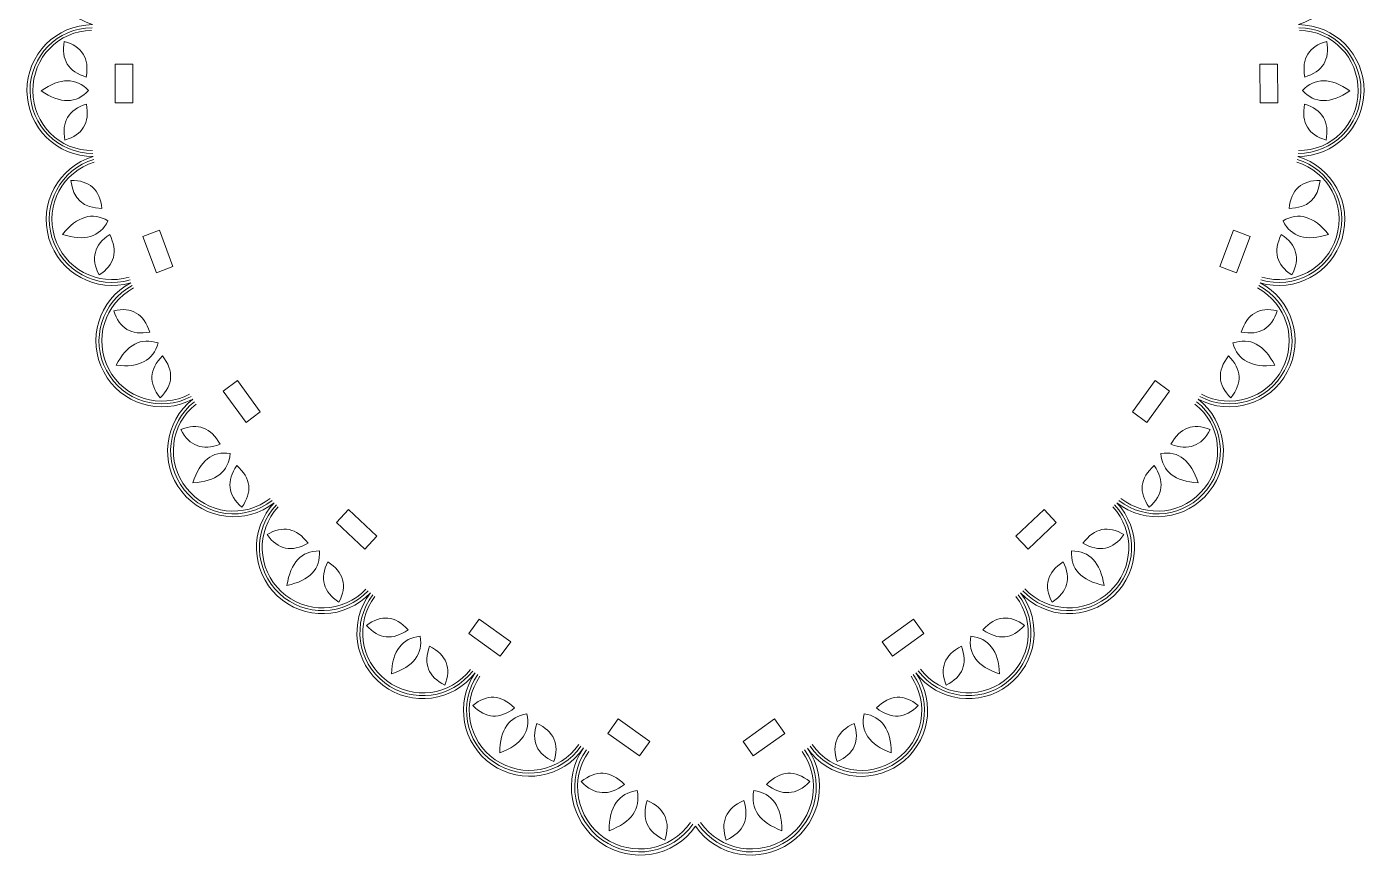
# Model space of a CAD drawing. Header units: millimetres. Extents: x -392 to 198, y -394 to 268.
# Drawn here: x -39.5 to 187.2, y -178.4 to -36.5 of the extents above; entities that cross this region are included whole.
import ezdxf

# ---------------------------------------------------------------- set-up
doc = ezdxf.new("R2010")
doc.units = ezdxf.units.MM
doc.header["$MEASUREMENT"] = 0
doc.layers.add('layer 1', color=7, linetype='Continuous')

msp = doc.modelspace()

# ---------------------------------------------------------------- linework, layer by layer
at = {"layer": 'layer 1', "color": 250, "lineweight": 9}
for points, knots in [([(169.5684, -79.8458), (169.5684, -79.8458), (169.561, -79.8436), (169.561, -79.8436), (169.561, -79.8436), (175.4726, -81.6047), (181.6926, -78.24), (183.4539, -72.3282), (183.4539, -72.3282), (185.215, -66.4165), (181.8502, -60.1965), (175.9385, -58.4353), (175.9385, -58.4353), (182.1068, -58.4739), (187.1384, -53.5048), (187.177, -47.3364), (187.177, -47.3364), (187.2155, -41.1681), (182.2464, -36.1364), (176.078, -36.0979), (176.078, -36.0979), (181.9525, -34.2166), (185.1898, -27.9294), (183.3086, -22.0548), (183.3086, -22.0548), (181.4273, -16.1802), (175.1405, -12.9428), (169.2659, -14.8239), (169.2659, -14.8239), (174.1692, -11.0813), (175.1095, -4.0725), (171.3668, 0.8308), (171.3668, 0.8308), (167.6242, 5.734), (160.7005, 6.7462), (155.7973, 3.0035), (155.7973, 3.0035), (159.0333, 8.255), (157.3141, 15.0639), (152.0625, 18.3), (152.0625, 18.3), (146.8111, 21.5361), (139.9306, 19.9022), (136.6946, 14.6508), (136.6946, 14.6508), (137.6357, 20.747), (133.4566, 26.4518), (127.3603, 27.3929), (127.3603, 27.3929), (121.2641, 28.334), (115.5597, 24.1583), (114.6186, 18.0621), (114.6186, 18.0621), (113.2066, 24.0667), (107.2037, 27.7441), (101.1991, 26.332), (101.1991, 26.332), (95.1945, 24.9201), (91.4566, 18.9315), (92.8686, 12.9269), (92.8686, 12.9269), (89.637, 18.1811), (82.7727, 19.7968), (77.5185, 16.5652), (77.5185, 16.5652), (75.9767, 15.6169), (74.7158, 14.3173), (73.8562, 12.8623), (73.8562, 12.8623), (72.9651, 14.3267), (71.7647, 15.599), (70.1939, 16.5652), (70.1939, 16.5652), (64.9398, 19.7968), (58.0606, 18.1571), (54.829, 12.903), (54.829, 12.903), (56.2411, 18.9077), (52.5178, 24.9201), (46.5133, 26.332), (46.5133, 26.332), (40.5086, 27.7441), (34.5062, 24.0634), (33.0942, 18.0587), (33.0942, 18.0587), (32.1531, 24.1549), (26.4481, 28.334), (20.352, 27.3929), (20.352, 27.3929), (14.2557, 26.4518), (10.0767, 20.747), (11.0177, 14.6508), (11.0177, 14.6508), (7.7818, 19.9022), (0.9011, 21.536), (-4.3502, 18.3), (-4.3502, 18.3), (-9.6017, 15.0639), (-11.2355, 8.1835), (-7.9995, 2.9322), (-7.9995, 2.9322), (-12.9029, 6.6749), (-19.9119, 5.7339), (-23.6544, 0.8308), (-23.6544, 0.8308), (-27.3971, -4.0725), (-26.4564, -11.0814), (-21.5531, -14.8241), (-21.5531, -14.8241), (-27.4276, -12.9429), (-33.715, -16.1803), (-35.5963, -22.0548), (-35.5963, -22.0548), (-37.4774, -27.9294), (-34.2402, -34.2166), (-28.3656, -36.0979), (-28.3656, -36.0979), (-34.534, -36.1364), (-39.5032, -41.1682), (-39.4647, -47.3364), (-39.4647, -47.3364), (-39.426, -53.5048), (-34.3945, -58.474), (-28.2262, -58.4353), (-28.2262, -58.4353), (-34.1379, -60.1964), (-37.5025, -66.4166), (-35.7416, -72.3283), (-35.7416, -72.3283), (-33.9803, -78.24), (-27.7702, -81.6077), (-21.8586, -79.8465), (-21.8586, -79.8465), (-27.3032, -82.7457), (-29.3641, -89.5092), (-26.465, -94.9538), (-26.465, -94.9538), (-23.5656, -100.3983), (-16.8016, -102.4618), (-11.357, -99.5626), (-11.357, -99.5626), (-16.2047, -103.3769), (-17.0422, -110.3992), (-13.2279, -115.2468), (-13.2279, -115.2468), (-9.4136, -120.0943), (-2.3915, -120.9321), (2.4561, -117.1177), (2.4561, -117.1177), (-1.7628, -121.6176), (-1.5348, -128.6859), (2.9652, -132.9049), (2.9652, -132.9049), (7.4652, -137.1236), (14.5334, -136.8958), (18.7522, -132.3957), (18.7522, -132.3957), (15.0098, -137.299), (15.9512, -144.308), (20.8546, -148.0505), (20.8546, -148.0505), (25.758, -151.7927), (32.7666, -150.852), (36.5089, -145.9485), (36.5089, -145.9485), (32.9952, -151.0183), (34.2573, -157.9765), (39.3271, -161.4901), (39.3271, -161.4901), (44.3969, -165.0037), (51.3778, -163.7575), (54.8913, -158.6876), (54.8913, -158.6876), (51.2394, -163.9121), (52.5594, -171.0928), (57.784, -174.7448), (57.784, -174.7448), (63.0085, -178.3965), (70.2044, -177.1853), (73.8562, -171.9606), (73.8562, -171.9606), (77.508, -177.1851), (84.7038, -178.3965), (89.9284, -174.7446), (89.9284, -174.7446), (95.153, -171.0927), (96.4676, -163.9537), (92.8158, -158.729), (92.8158, -158.729), (96.3295, -163.7988), (103.3155, -165.0038), (108.3854, -161.49), (108.3854, -161.49), (113.4552, -157.9764), (114.7174, -151.0189), (111.2037, -145.949), (111.2037, -145.949), (111.2037, -145.949), (111.2037, -145.949), (111.2037, -145.949), (111.2037, -145.949), (114.946, -150.8525), (121.9543, -151.7928), (126.8578, -148.0504), (126.8578, -148.0504), (131.7613, -144.308), (132.7025, -137.299), (128.9601, -132.3957), (128.9601, -132.3957), (128.9601, -132.3957), (128.9601, -132.3957), (128.9601, -132.3957), (128.9601, -132.3957), (133.179, -136.8958), (140.2471, -137.1237), (144.7472, -132.9047), (144.7472, -132.9047), (149.2473, -128.6858), (149.4751, -121.6177), (145.2563, -117.1177), (145.2563, -117.1177), (150.1039, -120.932), (157.1259, -120.0944), (160.9403, -115.2467), (160.9403, -115.2467), (164.7547, -110.3989), (163.917, -103.3769), (159.0693, -99.5626), (159.0693, -99.5626), (164.5139, -102.4617), (171.278, -100.3983), (174.1773, -94.9537), (174.1773, -94.9537), (177.0765, -89.5091), (175.013, -82.745), (169.5684, -79.8458)], [0, 0, 0, 0, 0.01666667, 0.01666667, 0.01666667, 0.01666667, 0.03333333, 0.03333333, 0.03333333, 0.03333333, 0.05, 0.05, 0.05, 0.05, 0.06666667, 0.06666667, 0.06666667, 0.06666667, 0.08333333, 0.08333333, 0.08333333, 0.08333333, 0.1, 0.1, 0.1, 0.1, 0.11666667, 0.11666667, 0.11666667, 0.11666667, 0.13333333, 0.13333333, 0.13333333, 0.13333333, 0.15, 0.15, 0.15, 0.15, 0.16666667, 0.16666667, 0.16666667, 0.16666667, 0.18333333, 0.18333333, 0.18333333, 0.18333333, 0.2, 0.2, 0.2, 0.2, 0.21666667, 0.21666667, 0.21666667, 0.21666667, 0.23333333, 0.23333333, 0.23333333, 0.23333333, 0.25, 0.25, 0.25, 0.25, 0.26666667, 0.26666667, 0.26666667, 0.26666667, 0.28333333, 0.28333333, 0.28333333, 0.28333333, 0.3, 0.3, 0.3, 0.3, 0.31666667, 0.31666667, 0.31666667, 0.31666667, 0.33333333, 0.33333333, 0.33333333, 0.33333333, 0.35, 0.35, 0.35, 0.35, 0.36666667, 0.36666667, 0.36666667, 0.36666667, 0.38333333, 0.38333333, 0.38333333, 0.38333333, 0.4, 0.4, 0.4, 0.4, 0.41666667, 0.41666667, 0.41666667, 0.41666667, 0.43333333, 0.43333333, 0.43333333, 0.43333333, 0.45, 0.45, 0.45, 0.45, 0.46666667, 0.46666667, 0.46666667, 0.46666667, 0.48333333, 0.48333333, 0.48333333, 0.48333333, 0.5, 0.5, 0.5, 0.5, 0.51666667, 0.51666667, 0.51666667, 0.51666667, 0.53333333, 0.53333333, 0.53333333, 0.53333333, 0.55, 0.55, 0.55, 0.55, 0.56666667, 0.56666667, 0.56666667, 0.56666667, 0.58333333, 0.58333333, 0.58333333, 0.58333333, 0.6, 0.6, 0.6, 0.6, 0.61666667, 0.61666667, 0.61666667, 0.61666667, 0.63333333, 0.63333333, 0.63333333, 0.63333333, 0.65, 0.65, 0.65, 0.65, 0.66666667, 0.66666667, 0.66666667, 0.66666667, 0.68333333, 0.68333333, 0.68333333, 0.68333333, 0.7, 0.7, 0.7, 0.7, 0.71666667, 0.71666667, 0.71666667, 0.71666667, 0.73333333, 0.73333333, 0.73333333, 0.73333333, 0.75, 0.75, 0.75, 0.75, 0.76666667, 0.76666667, 0.76666667, 0.76666667, 0.78333333, 0.78333333, 0.78333333, 0.78333333, 0.8, 0.8, 0.8, 0.8, 0.81666667, 0.81666667, 0.81666667, 0.81666667, 0.83333333, 0.83333333, 0.83333333, 0.83333333, 0.85, 0.85, 0.85, 0.85, 0.86666667, 0.86666667, 0.86666667, 0.86666667, 0.88333333, 0.88333333, 0.88333333, 0.88333333, 0.9, 0.9, 0.9, 0.9, 0.91666667, 0.91666667, 0.91666667, 0.91666667, 0.93333333, 0.93333333, 0.93333333, 0.93333333, 0.95, 0.95, 0.95, 0.95, 0.96666667, 0.96666667, 0.96666667, 0.96666667, 1, 1, 1, 1]), ([(-28.4365, -36.6185), (-34.3178, -36.6554), (-38.9813, -41.4521), (-38.9446, -47.3332), (-38.9446, -47.3332), (-38.9079, -53.2142), (-34.172, -57.9523), (-28.2908, -57.9157)], [0, 0, 0, 0, 0.33333333, 0.33333333, 0.33333333, 0.33333333, 1, 1, 1, 1]), ([(-28.3599, -57.444), (-33.9807, -57.4791), (-38.4381, -52.951), (-38.4731, -47.3302), (-38.4731, -47.3302), (-38.5083, -41.7095), (-34.1221, -37.1264), (-28.5014, -37.0912)], [0, 0, 0, 0, 0.33333333, 0.33333333, 0.33333333, 0.33333333, 1, 1, 1, 1]), ([(176.1488, -36.6186), (182.03, -36.6553), (186.6938, -41.452), (186.6571, -47.3331), (186.6571, -47.3331), (186.6204, -53.2142), (181.8843, -57.9524), (176.0031, -57.9157)], [0, 0, 0, 0, 0.33333333, 0.33333333, 0.33333333, 0.33333333, 1, 1, 1, 1]), ([(176.0722, -57.444), (181.693, -57.4791), (186.1505, -52.951), (186.1855, -47.3302), (186.1855, -47.3302), (186.2207, -41.7095), (181.8344, -37.1264), (176.2137, -37.0912)], [0, 0, 0, 0, 0.33333333, 0.33333333, 0.33333333, 0.33333333, 1, 1, 1, 1]), ([(-29.4173, -44.9777), (-28.8759, -41.7926), (-30.1173, -39.7796), (-33.1413, -38.9382), (-33.1413, -38.9382), (-33.6966, -42.046), (-32.4552, -44.0592), (-29.4173, -44.9777)], [0, 0, 0, 0, 0.33333333, 0.33333333, 0.33333333, 0.33333333, 1, 1, 1, 1]), ([(177.1296, -44.9777), (176.5882, -41.7926), (177.8296, -39.7795), (180.8537, -38.9383), (180.8537, -38.9383), (181.4089, -42.046), (180.1675, -44.0592), (177.1296, -44.9777)], [0, 0, 0, 0, 0.33333333, 0.33333333, 0.33333333, 0.33333333, 1, 1, 1, 1]), ([(-37.0672, -47.3215), (-33.815, -45.0579), (-31.1342, -45.0412), (-29.0247, -47.2712), (-29.0247, -47.2712), (-31.1061, -49.5272), (-33.787, -49.5441), (-37.0672, -47.3215)], [0, 0, 0, 0, 0.33333333, 0.33333333, 0.33333333, 0.33333333, 1, 1, 1, 1]), ([(184.7798, -47.3215), (181.5275, -45.058), (178.8465, -45.0412), (176.7371, -47.2712), (176.7371, -47.2712), (178.8184, -49.5274), (181.4994, -49.5441), (184.7798, -47.3215)], [0, 0, 0, 0, 0.33333333, 0.33333333, 0.33333333, 0.33333333, 1, 1, 1, 1]), ([(-29.3886, -49.5695), (-28.8076, -52.7476), (-30.0237, -54.776), (-33.0369, -55.655), (-33.0369, -55.655), (-33.631, -52.5543), (-32.4149, -50.5258), (-29.3886, -49.5695)], [0, 0, 0, 0, 0.33333333, 0.33333333, 0.33333333, 0.33333333, 1, 1, 1, 1]), ([(177.101, -49.5695), (176.5199, -52.7475), (177.736, -54.776), (180.7493, -55.6549), (180.7493, -55.6549), (181.3433, -52.5543), (180.1271, -50.5258), (177.101, -49.5695)], [0, 0, 0, 0, 0.33333333, 0.33333333, 0.33333333, 0.33333333, 1, 1, 1, 1]), ([(-28.1291, -58.9491), (-33.7656, -60.6283), (-36.9221, -66.5434), (-35.2431, -72.1798), (-35.2431, -72.1798), (-33.564, -77.8161), (-27.6336, -81.0242), (-21.997, -79.3452)], [0, 0, 0, 0, 0.33333333, 0.33333333, 0.33333333, 0.33333333, 1, 1, 1, 1]), ([(-22.1317, -78.8933), (-27.5186, -80.4981), (-33.1865, -77.432), (-34.7912, -72.0451), (-34.7912, -72.0451), (-36.396, -66.6583), (-33.4378, -61.0231), (-28.051, -59.4183)], [0, 0, 0, 0, 0.33333333, 0.33333333, 0.33333333, 0.33333333, 1, 1, 1, 1]), ([(175.8413, -58.9491), (181.4777, -60.6283), (184.6346, -66.5433), (182.9555, -72.1798), (182.9555, -72.1798), (181.2764, -77.8163), (175.3459, -81.0243), (169.7094, -79.3452)], [0, 0, 0, 0, 0.33333333, 0.33333333, 0.33333333, 0.33333333, 1, 1, 1, 1]), ([(169.844, -78.8933), (175.231, -80.4981), (180.8988, -77.432), (182.5036, -72.0452), (182.5036, -72.0452), (184.1084, -66.6583), (181.1502, -61.0231), (175.7633, -59.4183)], [0, 0, 0, 0, 0.33333333, 0.33333333, 0.33333333, 0.33333333, 1, 1, 1, 1]), ([(-26.7539, -67.2552), (-27.1243, -64.0458), (-28.8789, -62.4599), (-32.0176, -62.4973), (-32.0176, -62.4973), (-31.682, -65.6364), (-29.9274, -67.2224), (-26.7539, -67.2552)], [0, 0, 0, 0, 0.33333333, 0.33333333, 0.33333333, 0.33333333, 1, 1, 1, 1]), ([(174.4662, -67.2552), (174.8367, -64.0458), (176.5913, -62.4597), (179.7299, -62.4974), (179.7299, -62.4974), (179.3944, -65.6364), (177.6397, -67.2224), (174.4662, -67.2552)], [0, 0, 0, 0, 0.33333333, 0.33333333, 0.33333333, 0.33333333, 1, 1, 1, 1]), ([(-33.4438, -71.6437), (-30.9539, -68.5614), (-28.3846, -67.7961), (-25.7359, -69.3476), (-25.7359, -69.3476), (-27.1038, -72.0955), (-29.6731, -72.8609), (-33.4438, -71.6437)], [0, 0, 0, 0, 0.33333333, 0.33333333, 0.33333333, 0.33333333, 1, 1, 1, 1]), ([(181.1563, -71.6438), (178.6662, -68.5615), (176.0968, -67.7961), (173.4483, -69.3476), (173.4483, -69.3476), (174.816, -72.0956), (177.3854, -72.8609), (181.1563, -71.6438)], [0, 0, 0, 0, 0.33333333, 0.33333333, 0.33333333, 0.33333333, 1, 1, 1, 1]), ([(-25.4428, -71.6559), (-23.9967, -74.545), (-24.5973, -76.8323), (-27.2448, -78.5186), (-27.2448, -78.5186), (-28.6819, -75.7076), (-28.0811, -73.4201), (-25.4428, -71.6559)], [0, 0, 0, 0, 0.33333333, 0.33333333, 0.33333333, 0.33333333, 1, 1, 1, 1]), ([(173.1552, -71.6558), (171.709, -74.5449), (172.3096, -76.8324), (174.9572, -78.5185), (174.9572, -78.5185), (176.3942, -75.7076), (175.7935, -73.4201), (173.1552, -71.6558)], [0, 0, 0, 0, 0.33333333, 0.33333333, 0.33333333, 0.33333333, 1, 1, 1, 1]), ([(-21.6116, -80.3046), (-26.8028, -83.069), (-28.7701, -89.5183), (-26.0058, -94.7093), (-26.0058, -94.7093), (-23.2416, -99.9004), (-16.8331, -101.8891), (-11.6418, -99.125)], [0, 0, 0, 0, 0.33333333, 0.33333333, 0.33333333, 0.33333333, 1, 1, 1, 1]), ([(-11.8985, -98.7272), (-16.8598, -101.369), (-22.9479, -99.4491), (-25.5897, -94.4876), (-25.5897, -94.4876), (-28.2316, -89.5264), (-26.3513, -83.3627), (-21.39, -80.7209)], [0, 0, 0, 0, 0.33333333, 0.33333333, 0.33333333, 0.33333333, 1, 1, 1, 1]), ([(169.3241, -80.3047), (174.5152, -83.069), (176.4826, -89.5182), (173.7183, -94.7093), (173.7183, -94.7093), (170.954, -99.9005), (164.5452, -101.8893), (159.3541, -99.125)], [0, 0, 0, 0, 0.33333333, 0.33333333, 0.33333333, 0.33333333, 1, 1, 1, 1]), ([(159.6108, -98.7272), (164.5721, -101.369), (170.6603, -99.449), (173.3021, -94.4877), (173.3021, -94.4877), (175.9441, -89.5264), (174.0637, -83.3628), (169.1025, -80.7209)], [0, 0, 0, 0, 0.33333333, 0.33333333, 0.33333333, 0.33333333, 1, 1, 1, 1]), ([(-18.6629, -88.198), (-19.6629, -85.1259), (-21.6972, -83.9198), (-24.766, -84.5793), (-24.766, -84.5793), (-23.8141, -87.5894), (-21.7798, -88.7956), (-18.6629, -88.198)], [0, 0, 0, 0, 0.33333333, 0.33333333, 0.33333333, 0.33333333, 1, 1, 1, 1]), ([(166.3751, -88.198), (167.3752, -85.1259), (169.4096, -83.9197), (172.4784, -84.5794), (172.4784, -84.5794), (171.5265, -87.5894), (169.4921, -88.7956), (166.3751, -88.198)], [0, 0, 0, 0, 0.33333333, 0.33333333, 0.33333333, 0.33333333, 1, 1, 1, 1]), ([(-24.3488, -93.8269), (-22.52, -90.3118), (-20.1538, -89.0518), (-17.2498, -90.0467), (-17.2498, -90.0467), (-18.0452, -93.0114), (-20.4115, -94.2716), (-24.3488, -93.8269)], [0, 0, 0, 0, 0.33333333, 0.33333333, 0.33333333, 0.33333333, 1, 1, 1, 1]), ([(172.0613, -93.827), (170.2324, -90.3119), (167.8661, -89.0518), (164.9622, -90.0466), (164.9622, -90.0466), (165.7575, -93.0114), (168.1239, -94.2716), (172.0613, -93.827)], [0, 0, 0, 0, 0.33333333, 0.33333333, 0.33333333, 0.33333333, 1, 1, 1, 1]), ([(-16.5044, -92.2511), (-14.5137, -94.7956), (-14.6485, -97.1568), (-16.9087, -99.3348), (-16.9087, -99.3348), (-18.875, -96.8649), (-18.7403, -94.5037), (-16.5044, -92.2511)], [0, 0, 0, 0, 0.33333333, 0.33333333, 0.33333333, 0.33333333, 1, 1, 1, 1]), ([(164.2169, -92.251), (162.2261, -94.7956), (162.3608, -97.1568), (164.6211, -99.3347), (164.6211, -99.3347), (166.5874, -96.8649), (166.4526, -94.5036), (164.2169, -92.251)], [0, 0, 0, 0, 0.33333333, 0.33333333, 0.33333333, 0.33333333, 1, 1, 1, 1]), ([(-11.0702, -99.9986), (-15.6922, -103.6356), (-16.4559, -110.3031), (-12.8192, -114.9251), (-12.8192, -114.9251), (-9.1825, -119.5471), (-2.5231, -120.3736), (2.099, -116.7369)], [0, 0, 0, 0, 0.33333333, 0.33333333, 0.33333333, 0.33333333, 1, 1, 1, 1]), ([(1.7786, -116.3888), (-2.6388, -119.8646), (-8.973, -119.051), (-12.4487, -114.6335), (-12.4487, -114.6335), (-15.9245, -110.2163), (-15.226, -103.8689), (-10.8086, -100.3931)], [0, 0, 0, 0, 0.33333333, 0.33333333, 0.33333333, 0.33333333, 1, 1, 1, 1]), ([(158.7825, -99.9986), (163.4045, -103.6354), (164.1685, -110.3032), (160.5317, -114.9252), (160.5317, -114.9252), (156.8949, -119.5472), (150.2353, -120.3737), (145.6133, -116.7369)], [0, 0, 0, 0, 0.33333333, 0.33333333, 0.33333333, 0.33333333, 1, 1, 1, 1]), ([(145.9337, -116.3888), (150.3511, -119.8646), (156.6854, -119.051), (160.1612, -114.6336), (160.1612, -114.6336), (163.637, -110.2163), (162.9382, -103.8689), (158.5209, -100.3931)], [0, 0, 0, 0, 0.33333333, 0.33333333, 0.33333333, 0.33333333, 1, 1, 1, 1]), ([(-6.7402, -107.2204), (-8.2664, -104.3729), (-10.4817, -103.5447), (-13.3861, -104.7354), (-13.3861, -104.7354), (-11.9181, -107.5302), (-9.7028, -108.3586), (-6.7402, -107.2204)], [0, 0, 0, 0, 0.33333333, 0.33333333, 0.33333333, 0.33333333, 1, 1, 1, 1]), ([(154.4525, -107.2204), (155.9788, -104.3729), (158.1941, -103.5445), (161.0984, -104.7354), (161.0984, -104.7354), (159.6305, -107.5302), (157.4151, -108.3587), (154.4525, -107.2204)], [0, 0, 0, 0, 0.33333333, 0.33333333, 0.33333333, 0.33333333, 1, 1, 1, 1]), ([(-11.3438, -113.7643), (-10.164, -109.9815), (-8.0571, -108.3238), (-5.0232, -108.7909), (-5.0232, -108.7909), (-5.2831, -111.8494), (-7.3898, -113.5073), (-11.3438, -113.7643)], [0, 0, 0, 0, 0.33333333, 0.33333333, 0.33333333, 0.33333333, 1, 1, 1, 1]), ([(159.0563, -113.7643), (157.8763, -109.9816), (155.7693, -108.3238), (152.7355, -108.7908), (152.7355, -108.7908), (152.9953, -111.8494), (155.1022, -113.5073), (159.0563, -113.7643)], [0, 0, 0, 0, 0.33333333, 0.33333333, 0.33333333, 0.33333333, 1, 1, 1, 1]), ([(-3.9006, -110.8291), (-1.4922, -112.9825), (-1.2083, -115.3304), (-3.0486, -117.8731), (-3.0486, -117.8731), (-5.42, -115.7889), (-5.7039, -113.4409), (-3.9006, -110.8291)], [0, 0, 0, 0, 0.33333333, 0.33333333, 0.33333333, 0.33333333, 1, 1, 1, 1]), ([(151.613, -110.829), (149.2045, -112.9824), (148.9206, -115.3304), (150.7611, -117.873), (150.7611, -117.873), (153.1323, -115.7888), (153.4163, -113.4409), (151.613, -110.829)], [0, 0, 0, 0, 0.33333333, 0.33333333, 0.33333333, 0.33333333, 1, 1, 1, 1]), ([(2.8095, -117.5008), (-1.213, -121.7916), (-0.9696, -128.5029), (3.3209, -132.5253), (3.3209, -132.5253), (7.6114, -136.5478), (14.3292, -136.353), (18.3517, -132.0625)], [0, 0, 0, 0, 0.33333333, 0.33333333, 0.33333333, 0.33333333, 1, 1, 1, 1]), ([(17.9894, -131.7595), (14.145, -135.8601), (7.7439, -136.0259), (3.6434, -132.1813), (3.6434, -132.1813), (-0.4573, -128.3371), (-0.7113, -121.9459), (3.1332, -117.8453)], [0, 0, 0, 0, 0.33333333, 0.33333333, 0.33333333, 0.33333333, 1, 1, 1, 1]), ([(144.9028, -117.5009), (148.9253, -121.7914), (148.6821, -128.503), (144.3916, -132.5254), (144.3916, -132.5254), (140.101, -136.5478), (133.3619, -136.3306), (129.3394, -132.0401)], [0, 0, 0, 0, 0.33333333, 0.33333333, 0.33333333, 0.33333333, 1, 1, 1, 1]), ([(129.6834, -131.7176), (133.5278, -135.8182), (139.9685, -136.0258), (144.0691, -132.1815), (144.0691, -132.1815), (148.1697, -128.3371), (148.4235, -121.9459), (144.5791, -117.8453)], [0, 0, 0, 0, 0.33333333, 0.33333333, 0.33333333, 0.33333333, 1, 1, 1, 1]), ([(8.172, -123.9941), (6.2349, -121.4085), (3.9203, -120.9229), (1.228, -122.5367), (1.228, -122.5367), (3.0996, -125.079), (5.4142, -125.5648), (8.172, -123.9941)], [0, 0, 0, 0, 0.33333333, 0.33333333, 0.33333333, 0.33333333, 1, 1, 1, 1]), ([(139.5402, -123.994), (141.4775, -121.4085), (143.7922, -120.9227), (146.4843, -122.5367), (146.4843, -122.5367), (144.6127, -125.079), (142.298, -125.5649), (139.5402, -123.994)], [0, 0, 0, 0, 0.33333333, 0.33333333, 0.33333333, 0.33333333, 1, 1, 1, 1]), ([(4.605, -131.1559), (5.2025, -127.2387), (7.0361, -125.283), (10.1058, -125.2884), (10.1058, -125.2884), (10.3087, -128.3512), (8.4753, -130.3071), (4.605, -131.1559)], [0, 0, 0, 0, 0.33333333, 0.33333333, 0.33333333, 0.33333333, 1, 1, 1, 1]), ([(143.1076, -131.1559), (142.5098, -127.2387), (140.6762, -125.283), (137.6066, -125.2884), (137.6066, -125.2884), (137.4035, -128.3512), (139.2371, -130.3071), (143.1076, -131.1559)], [0, 0, 0, 0, 0.33333333, 0.33333333, 0.33333333, 0.33333333, 1, 1, 1, 1]), ([(11.5221, -127.1346), (14.2269, -128.9013), (14.8607, -131.1798), (13.4236, -133.9704), (13.4236, -133.9704), (10.7658, -132.2665), (10.132, -129.9879), (11.5221, -127.1346)], [0, 0, 0, 0, 0.33333333, 0.33333333, 0.33333333, 0.33333333, 1, 1, 1, 1]), ([(136.1904, -127.1345), (133.4855, -128.9012), (132.8516, -131.1798), (134.2889, -133.9703), (134.2889, -133.9703), (136.9465, -132.2664), (137.5804, -129.9878), (136.1904, -127.1345)], [0, 0, 0, 0, 0.33333333, 0.33333333, 0.33333333, 0.33333333, 1, 1, 1, 1]), ([(19.1527, -132.7278), (15.5845, -137.4033), (16.4949, -144.0689), (21.1701, -147.637), (21.1701, -147.637), (25.8452, -151.2051), (32.5175, -150.3212), (36.0858, -145.646)], [0, 0, 0, 0, 0.33333333, 0.33333333, 0.33333333, 0.33333333, 1, 1, 1, 1]), ([(35.7022, -145.3712), (32.292, -149.8395), (25.9242, -150.6725), (21.4561, -147.2621), (21.4561, -147.2621), (16.9879, -143.8521), (16.1065, -137.4964), (19.5168, -133.0282)], [0, 0, 0, 0, 0.33333333, 0.33333333, 0.33333333, 0.33333333, 1, 1, 1, 1]), ([(128.5468, -132.7111), (132.115, -137.3863), (131.2176, -144.0689), (126.5424, -147.6371), (126.5424, -147.6371), (121.8672, -151.2053), (115.1846, -150.3079), (111.6164, -145.6327)], [0, 0, 0, 0, 0.33333333, 0.33333333, 0.33333333, 0.33333333, 1, 1, 1, 1]), ([(111.9912, -145.3466), (115.4014, -149.8148), (121.7881, -150.6725), (126.2563, -147.2623), (126.2563, -147.2623), (130.7245, -143.8521), (131.5822, -137.4653), (128.172, -132.9972)], [0, 0, 0, 0, 0.33333333, 0.33333333, 0.33333333, 0.33333333, 1, 1, 1, 1]), ([(25.134, -138.659), (22.9454, -136.2825), (20.5936, -136.0334), (18.0782, -137.9111), (18.0782, -137.9111), (20.1972, -140.2512), (22.5492, -140.5005), (25.134, -138.659)], [0, 0, 0, 0, 0.33333333, 0.33333333, 0.33333333, 0.33333333, 1, 1, 1, 1]), ([(122.5782, -138.6589), (124.767, -136.2825), (127.1189, -136.0332), (129.6341, -137.9111), (129.6341, -137.9111), (127.515, -140.2512), (125.1632, -140.5006), (122.5782, -138.6589)], [0, 0, 0, 0, 0.33333333, 0.33333333, 0.33333333, 0.33333333, 1, 1, 1, 1]), ([(22.3091, -146.1447), (22.5077, -142.1873), (24.1342, -140.0562), (27.1886, -139.7513), (27.1886, -139.7513), (27.7002, -142.7779), (26.0739, -144.9091), (22.3091, -146.1447)], [0, 0, 0, 0, 0.33333333, 0.33333333, 0.33333333, 0.33333333, 1, 1, 1, 1]), ([(125.4034, -146.1448), (125.2046, -142.1874), (123.5781, -140.0561), (120.5237, -139.7513), (120.5237, -139.7513), (120.012, -142.7779), (121.6385, -144.909), (125.4034, -146.1448)], [0, 0, 0, 0, 0.33333333, 0.33333333, 0.33333333, 0.33333333, 1, 1, 1, 1]), ([(28.7843, -141.4449), (31.654, -142.9291), (32.5147, -145.1319), (31.3671, -148.0534), (31.3671, -148.0534), (28.5508, -146.6269), (27.6898, -144.4241), (28.7843, -141.4449)], [0, 0, 0, 0, 0.33333333, 0.33333333, 0.33333333, 0.33333333, 1, 1, 1, 1]), ([(118.9282, -141.4449), (116.0584, -142.9291), (115.1976, -145.1319), (116.3453, -148.0533), (116.3453, -148.0533), (119.1615, -146.6268), (120.0225, -144.424), (118.9282, -141.4449)], [0, 0, 0, 0, 0.33333333, 0.33333333, 0.33333333, 0.33333333, 1, 1, 1, 1]), ([(36.9322, -146.2504), (33.5822, -151.0845), (34.7895, -157.7126), (39.6233, -161.0626), (39.6233, -161.0626), (44.4571, -164.4127), (51.0914, -163.2099), (54.4416, -158.3761)], [0, 0, 0, 0, 0.33333333, 0.33333333, 0.33333333, 0.33333333, 1, 1, 1, 1]), ([(54.0541, -158.1075), (50.8522, -162.7274), (44.5116, -163.877), (39.8918, -160.6751), (39.8918, -160.6751), (35.272, -157.4735), (34.1151, -151.144), (37.3169, -146.5241)], [0, 0, 0, 0, 0.33333333, 0.33333333, 0.33333333, 0.33333333, 1, 1, 1, 1]), ([(110.7758, -146.2443), (114.1259, -151.0782), (112.923, -157.7126), (108.0892, -161.0627), (108.0892, -161.0627), (103.2553, -164.4129), (96.6209, -163.21), (93.2708, -158.3761)], [0, 0, 0, 0, 0.33333333, 0.33333333, 0.33333333, 0.33333333, 1, 1, 1, 1]), ([(93.6583, -158.1076), (96.8601, -162.7274), (103.2008, -163.877), (107.8206, -160.6752), (107.8206, -160.6752), (112.4405, -157.4734), (113.59, -151.1327), (110.3882, -146.5129)], [0, 0, 0, 0, 0.33333333, 0.33333333, 0.33333333, 0.33333333, 1, 1, 1, 1]), ([(43.1715, -151.9123), (40.8762, -149.6386), (38.5155, -149.4976), (36.0888, -151.4887), (36.0888, -151.4887), (38.3129, -153.7292), (40.6738, -153.8704), (43.1715, -151.9123)], [0, 0, 0, 0, 0.33333333, 0.33333333, 0.33333333, 0.33333333, 1, 1, 1, 1]), ([(104.5408, -151.9123), (106.8363, -149.6387), (109.197, -149.4975), (111.6234, -151.4887), (111.6234, -151.4887), (109.3995, -153.7292), (107.0385, -153.8705), (104.5408, -151.9123)], [0, 0, 0, 0, 0.33333333, 0.33333333, 0.33333333, 0.33333333, 1, 1, 1, 1]), ([(40.6928, -159.5196), (40.7096, -155.5574), (42.2367, -153.3539), (45.274, -152.9093), (45.274, -152.9093), (45.9238, -155.9092), (44.3968, -158.1128), (40.6928, -159.5196)], [0, 0, 0, 0, 0.33333333, 0.33333333, 0.33333333, 0.33333333, 1, 1, 1, 1]), ([(107.0198, -159.5198), (107.0027, -155.5574), (105.4756, -153.3538), (102.4384, -152.9092), (102.4384, -152.9092), (101.7884, -155.9092), (103.3156, -158.1127), (107.0198, -159.5198)], [0, 0, 0, 0, 0.33333333, 0.33333333, 0.33333333, 0.33333333, 1, 1, 1, 1]), ([(46.9456, -154.528), (49.8803, -155.879), (50.8412, -158.04), (49.8288, -161.0111), (49.8288, -161.0111), (46.9498, -159.7152), (45.9889, -157.5541), (46.9456, -154.528)], [0, 0, 0, 0, 0.33333333, 0.33333333, 0.33333333, 0.33333333, 1, 1, 1, 1]), ([(100.7668, -154.5279), (97.832, -155.879), (96.8711, -158.04), (97.8837, -161.011), (97.8837, -161.011), (100.7624, -159.7151), (101.7235, -157.554), (100.7668, -154.5279)], [0, 0, 0, 0, 0.33333333, 0.33333333, 0.33333333, 0.33333333, 1, 1, 1, 1]), ([(55.356, -159.0058), (51.874, -163.9874), (53.1105, -170.8223), (58.0919, -174.3041), (58.0919, -174.3041), (63.0733, -177.786), (69.9097, -176.6048), (73.3916, -171.6234)], [0, 0, 0, 0, 0.33333333, 0.33333333, 0.33333333, 0.33333333, 1, 1, 1, 1]), ([(72.9969, -171.3376), (69.6693, -176.0986), (63.1317, -177.2326), (58.3711, -173.9048), (58.3711, -173.9048), (53.6101, -170.5774), (52.432, -164.0432), (55.7598, -159.2824)], [0, 0, 0, 0, 0.33333333, 0.33333333, 0.33333333, 0.33333333, 1, 1, 1, 1]), ([(92.3546, -159.007), (95.8364, -163.9884), (94.602, -170.8224), (89.6206, -174.3042), (89.6206, -174.3042), (84.6393, -177.786), (77.8025, -176.6048), (74.3207, -171.6234)], [0, 0, 0, 0, 0.33333333, 0.33333333, 0.33333333, 0.33333333, 1, 1, 1, 1]), ([(74.7154, -171.3377), (78.043, -176.0985), (84.5806, -177.2326), (89.3415, -173.9049), (89.3415, -173.9049), (94.1023, -170.5772), (95.2801, -164.0432), (91.9525, -159.2824)], [0, 0, 0, 0, 0.33333333, 0.33333333, 0.33333333, 0.33333333, 1, 1, 1, 1]), ([(61.7962, -164.8631), (59.4336, -162.5041), (56.9947, -162.3486), (54.4788, -164.396), (54.4788, -164.396), (56.7678, -166.7205), (59.207, -166.8762), (61.7962, -164.8631)], [0, 0, 0, 0, 0.33333333, 0.33333333, 0.33333333, 0.33333333, 1, 1, 1, 1]), ([(85.9161, -164.863), (88.2788, -162.5041), (90.7179, -162.3485), (93.2335, -164.3961), (93.2335, -164.3961), (90.9445, -166.7205), (88.5054, -166.8762), (85.9161, -164.863)], [0, 0, 0, 0, 0.33333333, 0.33333333, 0.33333333, 0.33333333, 1, 1, 1, 1]), ([(59.2033, -172.7141), (59.2371, -168.6195), (60.8243, -166.3489), (63.9647, -165.9019), (63.9647, -165.9019), (64.6239, -169.0047), (63.0369, -171.2755), (59.2033, -172.7141)], [0, 0, 0, 0, 0.33333333, 0.33333333, 0.33333333, 0.33333333, 1, 1, 1, 1]), ([(65.6855, -167.5815), (68.7125, -168.9897), (69.6966, -171.2268), (68.6382, -174.293), (68.6382, -174.293), (65.6686, -172.942), (64.6843, -170.7048), (65.6855, -167.5815)], [0, 0, 0, 0, 0.33333333, 0.33333333, 0.33333333, 0.33333333, 1, 1, 1, 1]), ([(82.027, -167.5814), (78.9998, -168.9897), (78.0156, -171.2268), (79.0743, -174.293), (79.0743, -174.293), (82.0437, -172.9419), (83.028, -170.7047), (82.027, -167.5814)], [0, 0, 0, 0, 0.33333333, 0.33333333, 0.33333333, 0.33333333, 1, 1, 1, 1]), ([(88.5092, -172.7142), (88.4753, -168.6196), (86.888, -166.3488), (83.7477, -165.9019), (83.7477, -165.9019), (83.0883, -169.0047), (84.6755, -171.2755), (88.5092, -172.7142)], [0, 0, 0, 0, 0.33333333, 0.33333333, 0.33333333, 0.33333333, 1, 1, 1, 1])]:
    msp.add_open_spline(points, degree=3, knots=knots, dxfattribs=at)
at = {"layer": 'layer 1', "color": 242, "lineweight": 9}
for points in [[(-21.5222, -42.7953), (-21.5222, -42.7953), (-21.5334, -49.369), (-21.5334, -49.369), (-21.5334, -49.369), (-21.5334, -49.369), (-24.5336, -49.3639), (-24.5336, -49.3639), (-24.5336, -49.3639), (-24.5336, -49.3639), (-24.5224, -42.7902), (-24.5224, -42.7902), (-24.5224, -42.7902), (-24.5224, -42.7902), (-21.5222, -42.7953), (-21.5222, -42.7953)], [(169.5376, -42.7953), (169.5376, -42.7953), (169.5488, -49.369), (169.5488, -49.369), (169.5488, -49.369), (169.5488, -49.369), (172.549, -49.3639), (172.549, -49.3639), (172.549, -49.3639), (172.549, -49.3639), (172.5378, -42.7902), (172.5378, -42.7902), (172.5378, -42.7902), (172.5378, -42.7902), (169.5376, -42.7953), (169.5376, -42.7953)], [(-17.027, -70.9524), (-17.027, -70.9524), (-14.7217, -77.1086), (-14.7217, -77.1086), (-14.7217, -77.1086), (-14.7217, -77.1086), (-17.5314, -78.1607), (-17.5314, -78.1607), (-17.5314, -78.1607), (-17.5314, -78.1607), (-19.8366, -72.0044), (-19.8366, -72.0044), (-19.8366, -72.0044), (-19.8366, -72.0044), (-17.027, -70.9524), (-17.027, -70.9524)], [(165.0424, -70.9524), (165.0424, -70.9524), (162.7371, -77.1086), (162.7371, -77.1086), (162.7371, -77.1086), (162.7371, -77.1086), (165.5468, -78.1607), (165.5468, -78.1607), (165.5468, -78.1607), (165.5468, -78.1607), (167.852, -72.0044), (167.852, -72.0044), (167.852, -72.0044), (167.852, -72.0044), (165.0424, -70.9524), (165.0424, -70.9524)], [(-3.7864, -96.4287), (-3.7864, -96.4287), (0.0884, -101.7391), (0.0884, -101.7391), (0.0884, -101.7391), (0.0884, -101.7391), (-2.3352, -103.5075), (-2.3352, -103.5075), (-2.3352, -103.5075), (-2.3352, -103.5075), (-6.21, -98.1972), (-6.21, -98.1972), (-6.21, -98.1972), (-6.21, -98.1972), (-3.7864, -96.4287), (-3.7864, -96.4287)], [(151.8018, -96.4287), (151.8018, -96.4287), (147.927, -101.7391), (147.927, -101.7391), (147.927, -101.7391), (147.927, -101.7391), (150.3506, -103.5075), (150.3506, -103.5075), (150.3506, -103.5075), (150.3506, -103.5075), (154.2254, -98.1972), (154.2254, -98.1972), (154.2254, -98.1972), (154.2254, -98.1972), (151.8018, -96.4287), (151.8018, -96.4287)], [(15.0627, -118.2782), (15.0627, -118.2782), (19.8394, -122.7944), (19.8394, -122.7944), (19.8394, -122.7944), (19.8394, -122.7944), (17.7782, -124.9745), (17.7782, -124.9745), (17.7782, -124.9745), (17.7782, -124.9745), (13.0015, -120.4582), (13.0015, -120.4582), (13.0015, -120.4582), (13.0015, -120.4582), (15.0627, -118.2782), (15.0627, -118.2782)], [(132.9527, -118.2782), (132.9527, -118.2782), (128.176, -122.7944), (128.176, -122.7944), (128.176, -122.7944), (128.176, -122.7944), (130.2372, -124.9745), (130.2372, -124.9745), (130.2372, -124.9745), (130.2372, -124.9745), (135.0139, -120.4582), (135.0139, -120.4582), (135.0139, -120.4582), (135.0139, -120.4582), (132.9527, -118.2782), (132.9527, -118.2782)], [(37.2008, -136.877), (37.2008, -136.877), (42.5295, -140.7264), (42.5295, -140.7264), (42.5295, -140.7264), (42.5295, -140.7264), (40.7727, -143.1584), (40.7727, -143.1584), (40.7727, -143.1584), (40.7727, -143.1584), (35.444, -139.309), (35.444, -139.309), (35.444, -139.309), (35.444, -139.309), (37.2008, -136.877), (37.2008, -136.877)], [(110.8146, -136.877), (110.8146, -136.877), (105.4859, -140.7264), (105.4859, -140.7264), (105.4859, -140.7264), (105.4859, -140.7264), (107.2427, -143.1584), (107.2427, -143.1584), (107.2427, -143.1584), (107.2427, -143.1584), (112.5714, -139.309), (112.5714, -139.309), (112.5714, -139.309), (112.5714, -139.309), (110.8146, -136.877), (110.8146, -136.877)], [(60.7406, -153.7693), (60.7406, -153.7693), (66.0996, -157.5766), (66.0996, -157.5766), (66.0996, -157.5766), (66.0996, -157.5766), (64.362, -160.0224), (64.362, -160.0224), (64.362, -160.0224), (64.362, -160.0224), (59.003, -156.2151), (59.003, -156.2151), (59.003, -156.2151), (59.003, -156.2151), (60.7406, -153.7693), (60.7406, -153.7693)], [(87.2748, -153.7693), (87.2748, -153.7693), (81.9158, -157.5766), (81.9158, -157.5766), (81.9158, -157.5766), (81.9158, -157.5766), (83.6534, -160.0224), (83.6534, -160.0224), (83.6534, -160.0224), (83.6534, -160.0224), (89.0124, -156.2151), (89.0124, -156.2151), (89.0124, -156.2151), (89.0124, -156.2151), (87.2748, -153.7693), (87.2748, -153.7693)]]:
    msp.add_open_spline(points, degree=3, knots=[0, 0, 0, 0, 0.2, 0.2, 0.2, 0.2, 0.4, 0.4, 0.4, 0.4, 0.6, 0.6, 0.6, 0.6, 1, 1, 1, 1], dxfattribs=at)

doc.saveas('drawing.dxf')
